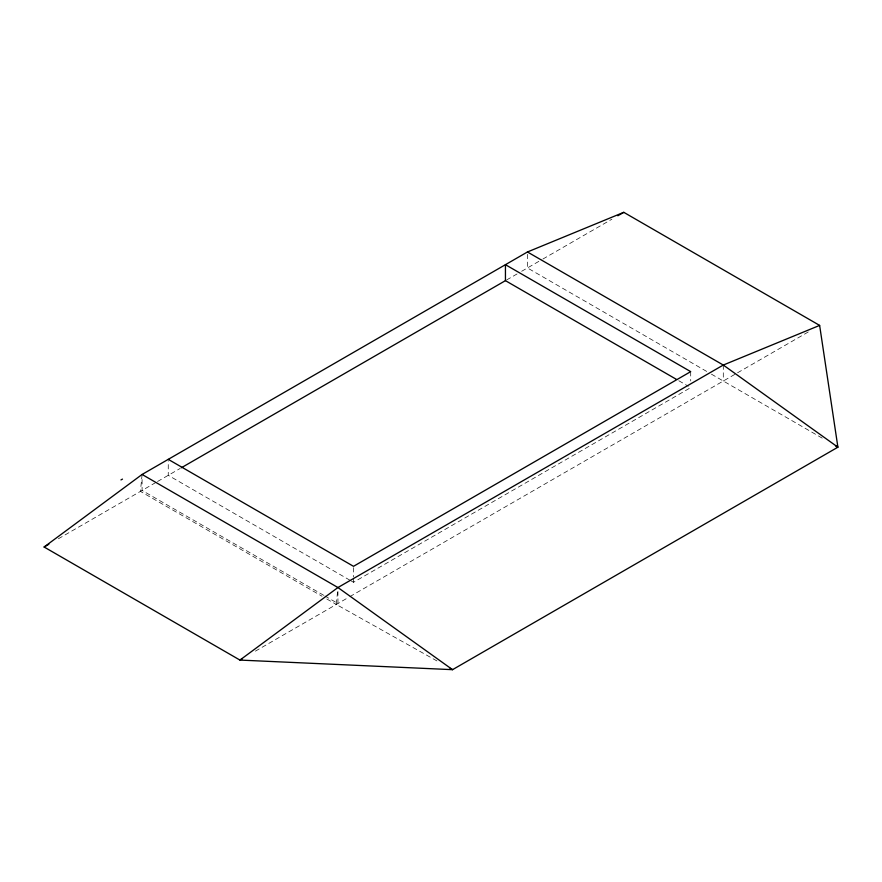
<?xml version="1.0" encoding="UTF-8"?>
<svg xmlns="http://www.w3.org/2000/svg" width="882" height="882" viewBox="0 0 882 882"><rect width="100%" height="100%" fill="white"/><g stroke="black" fill="none" stroke-linecap="round" stroke-linejoin="round"><path stroke-width="0.66" stroke-dasharray="4.41 3.31" d="M142.09 474.461L140.436 491.384L322.04 596.232M436.954 660.938L336.285 604.457L337.552 591.447M58.377 538.77L156.357 482.2M157.547 481.506L180.171 468.452M506.599 279.98L517.028 273.971M521.659 271.292L541.724 259.705M542.915 259.021L611.899 219.199M351.135 580.918L353.506 582.285L690.705 387.606M255.405 651.148L348.677 597.312M349.867 596.618L736.382 373.472M737.572 372.777L808.937 331.577M706.68 371.421L527.447 267.952L527.447 251.976M711.432 374.166L822.542 438.321M678.831 380.748L688.324 386.239M349.945 580.224L168.253 475.332L168.253 460.691M323.694 595.284L142.09 490.436L142.09 477.129M324.874 595.967L337.938 603.509L337.938 591.535M326.792 598.977L336.285 604.457M723.295 365.049L723.295 381.024M690.705 371.642L690.705 380.958M353.506 567.644L353.506 576.96M353.506 578.294L353.506 582.285"/><path stroke-width="1.32" d="M44.1 547.005L142.09 474.461L527.447 251.976L623.783 212.33L819.632 325.403L837.9 447.185L452.543 669.67L239.948 660.078L44.1 547.005L48.863 544.26M181.361 467.758L505.441 280.652L676.45 379.381M617.841 215.759L623.783 212.33M242.33 658.711L239.948 660.078L337.938 587.533L723.295 365.049L819.632 325.403M120.955 479.918L122.477 479.113M450.14 668.324L452.543 669.67L337.938 587.533L142.09 474.461M527.447 251.976L723.295 365.049L837.9 447.185L835.541 445.818M168.253 459.357L353.506 566.321L690.705 371.642L505.441 264.688L505.441 280.652"/></g></svg>
